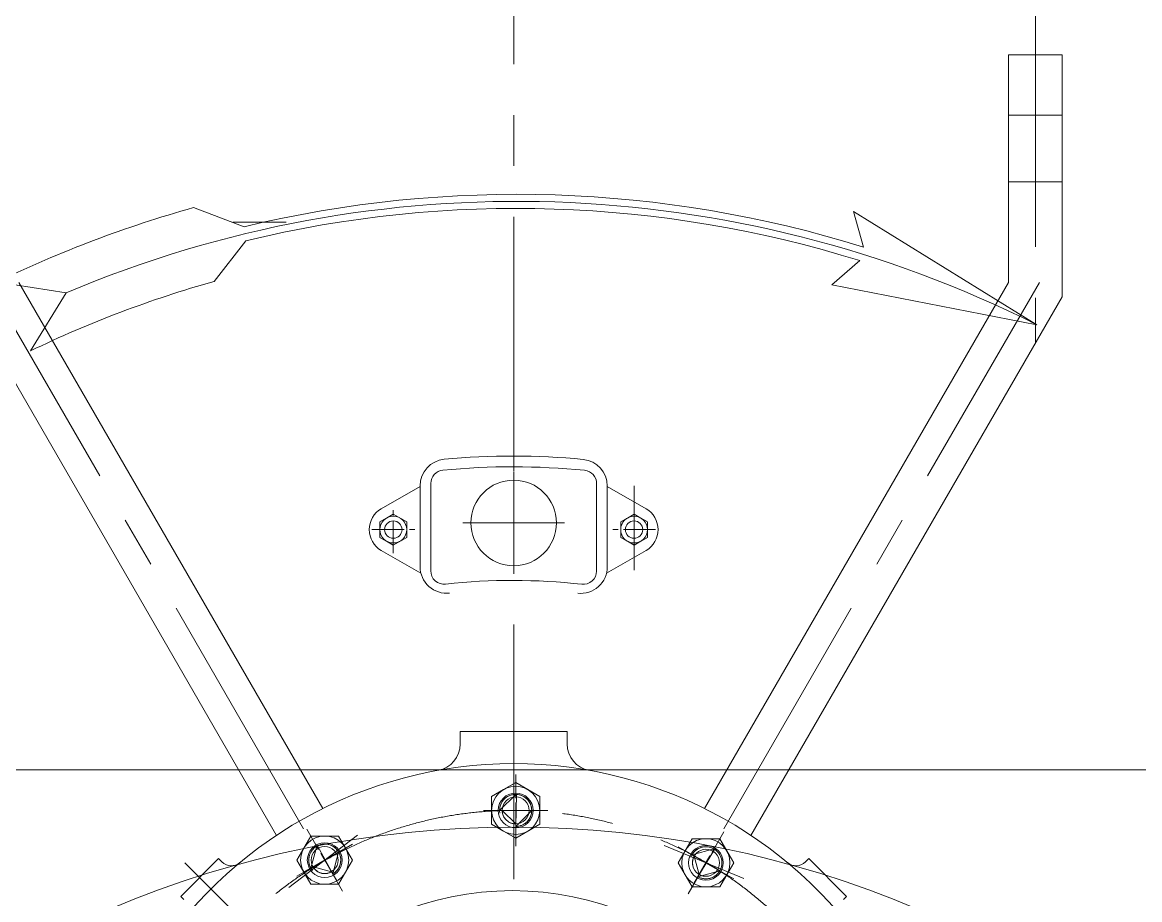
# Model space of a CAD drawing. Header units: millimetres. Extents: x 2 to 671028, y -1 to 511258.
# Drawn here: x 98548 to 109157, y 103782 to 112115 of the extents above; entities that cross this region are included whole.
import ezdxf

# ---------------------------------------------------------------- set-up
doc = ezdxf.new("R2010")
doc.units = ezdxf.units.MM
doc.header["$LTSCALE"] = 25.4
doc.linetypes.add('CENTER', pattern=[50.8, 31.75, -6.35, 6.35, -6.35])
doc.linetypes.add('点画线', pattern=[18, 12, -2, 2, -2])
for name, color, linetype, lineweight in [('CAXA1', 5, 'CENTER', 5), ('中心线层', 5, 'CENTER', 5), ('细实线层', 7, 'Continuous', 5)]:
    doc.layers.add(name, color=color, linetype=linetype, lineweight=lineweight)

msp = doc.modelspace()

# ---------------------------------------------------------------- linework, layer by layer
at = {"color": 7, "lineweight": 5}
for p, q in [((108420.23, 111805.37), (107912.23, 111805.37)), ((107912.23, 111805.37), (107912.23, 109645.61)), ((108420.23, 111805.37), (108420.23, 109509.5)), ((108420.23, 111233.87), (107912.23, 111233.87)), ((108420.23, 110598.87), (107912.23, 110598.87)), ((101054.23, 110217.87), (100546.23, 110217.87)), ((101399.95, 104647.41), (98514.23, 109645.61)), ((105026.52, 104647.41), (107912.23, 109645.61)), ((100960.37, 104392.78), (98006.23, 109509.5)), ((105466.1, 104392.78), (108420.23, 109509.5)), ((101955.93, 107494.84), (102324.23, 107707.48)), ((102324.23, 107711.99), (102324.23, 106946.21)), ((102425.83, 107735.08), (102425.83, 106905.24)), ((104000.63, 107733.76), (104000.63, 106903.73)), ((104102.23, 107710.71), (104102.23, 106944.77)), ((104470.53, 107494.84), (104102.23, 107707.48)), ((101943.23, 107370.19), (102070.23, 107443.52)), ((102006.73, 107406.85), (101943.23, 107370.19)), ((101943.23, 107370.19), (101943.23, 107370.19)), ((101943.23, 107370.19), (101943.23, 107296.87)), ((101943.23, 107223.55), (101943.23, 107370.19)), ((102070.23, 107443.52), (102006.73, 107406.85)), ((102006.73, 107406.85), (102006.73, 107406.85)), ((102133.73, 107406.85), (102070.23, 107443.52)), ((102070.23, 107443.52), (102070.23, 107443.52)), ((102070.23, 107443.52), (102197.23, 107370.19)), ((102197.23, 107370.19), (102133.73, 107406.85)), ((102133.73, 107406.85), (102133.73, 107406.85)), ((102197.23, 107296.87), (102197.23, 107370.19)), ((102197.23, 107370.19), (102197.23, 107370.19)), ((102197.23, 107370.19), (102197.23, 107223.55)), ((104356.23, 107443.52), (104229.23, 107370.19)), ((104229.23, 107370.19), (104292.73, 107406.85)), ((104229.23, 107296.87), (104229.23, 107370.19)), ((104229.23, 107370.19), (104229.23, 107370.19)), ((104229.23, 107370.19), (104229.23, 107223.55)), ((104292.73, 107406.85), (104356.23, 107443.52)), ((104292.73, 107406.85), (104292.73, 107406.85)), ((104356.23, 107443.52), (104356.23, 107443.52)), ((104356.23, 107443.52), (104419.73, 107406.85)), ((104483.23, 107370.19), (104356.23, 107443.52)), ((104419.73, 107406.85), (104419.73, 107406.85)), ((104419.73, 107406.85), (104483.23, 107370.19)), ((104483.23, 107370.19), (104483.23, 107370.19)), ((104483.23, 107370.19), (104483.23, 107296.87)), ((104483.23, 107223.55), (104483.23, 107370.19)), ((101943.23, 107296.87), (101943.23, 107223.55)), ((102197.23, 107223.55), (102197.23, 107296.87)), ((102197.23, 107296.87), (102197.23, 107296.87)), ((104229.23, 107223.55), (104229.23, 107296.87)), ((104229.23, 107296.87), (104229.23, 107296.87)), ((104483.23, 107296.87), (104483.23, 107223.55)), ((101943.23, 107223.55), (101943.23, 107223.55)), ((101943.23, 107223.55), (102006.73, 107186.88)), ((102070.23, 107150.22), (101943.23, 107223.55)), ((102006.73, 107186.88), (102006.73, 107186.88)), ((102006.73, 107186.88), (102070.23, 107150.22)), ((102197.23, 107223.55), (102070.23, 107150.22)), ((102070.23, 107150.22), (102133.73, 107186.88)), ((102070.23, 107150.22), (102070.23, 107150.22)), ((102133.73, 107186.88), (102197.23, 107223.55)), ((102133.73, 107186.88), (102133.73, 107186.88)), ((102197.23, 107223.55), (102197.23, 107223.55)), ((104292.73, 107186.88), (104229.23, 107223.55)), ((104229.23, 107223.55), (104229.23, 107223.55)), ((104229.23, 107223.55), (104356.23, 107150.22)), ((104356.23, 107150.22), (104292.73, 107186.88)), ((104292.73, 107186.88), (104292.73, 107186.88)), ((104356.23, 107150.22), (104483.23, 107223.55)), ((104419.73, 107186.88), (104356.23, 107150.22)), ((104356.23, 107150.22), (104356.23, 107150.22)), ((104483.23, 107223.55), (104419.73, 107186.88)), ((104419.73, 107186.88), (104419.73, 107186.88)), ((104483.23, 107223.55), (104483.23, 107223.55)), ((101955.93, 107098.9), (102332.2, 106881.66)), ((104470.53, 107098.9), (104094.27, 106881.66)), ((103721.16, 105379.17), (102705.16, 105379.17)), ((102705.16, 105379.17), (102705.16, 105260.59)), ((103721.16, 105379.17), (103721.16, 105260.61)), ((116346.95, 105015.85), (90079.74, 105015.85)), ((103232.04, 104893.87), (103003.44, 104761.89)), ((103003.44, 104761.89), (103117.74, 104827.88)), ((103117.74, 104827.88), (103232.04, 104893.87)), ((103117.74, 104827.88), (103117.74, 104827.88)), ((103232.04, 104893.87), (103232.04, 104893.87)), ((103232.04, 104893.87), (103346.34, 104827.88)), ((103460.64, 104761.89), (103232.04, 104893.87)), ((103346.34, 104827.88), (103346.34, 104827.88)), ((103346.34, 104827.88), (103460.64, 104761.89)), ((103003.44, 104629.9), (103003.44, 104761.89)), ((103003.44, 104761.89), (103003.44, 104761.89)), ((103003.44, 104761.89), (103003.44, 104497.92)), ((103079.64, 104629.9), (103232.04, 104782.3)), ((103104.23, 104712.91), (103100.06, 104706.1)), ((103108.75, 104719.48), (103104.23, 104712.91)), ((103113.6, 104725.81), (103108.75, 104719.48)), ((103118.78, 104731.88), (103113.6, 104725.81)), ((103124.28, 104737.67), (103118.78, 104731.88)), ((103130.06, 104743.16), (103124.28, 104737.67)), ((103136.13, 104748.34), (103130.06, 104743.16)), ((103142.46, 104753.2), (103136.13, 104748.34)), ((103149.04, 104757.72), (103142.46, 104753.2)), ((103155.84, 104761.89), (103149.04, 104757.72)), ((103162.85, 104765.69), (103155.84, 104761.89)), ((103170.05, 104769.13), (103162.85, 104765.69)), ((103177.42, 104772.18), (103170.05, 104769.13)), ((103184.95, 104774.84), (103177.42, 104772.18)), ((103192.6, 104777.11), (103184.95, 104774.84)), ((103200.35, 104778.97), (103192.6, 104777.11)), ((103208.2, 104780.43), (103200.35, 104778.97)), ((103216.11, 104781.47), (103208.2, 104780.43)), ((103224.06, 104782.09), (103216.11, 104781.47)), ((103232.04, 104782.3), (103224.06, 104782.09)), ((103240.02, 104782.09), (103232.04, 104477.5)), ((103247.97, 104781.47), (103240.02, 104782.09)), ((103255.88, 104780.43), (103247.97, 104781.47)), ((103263.73, 104778.97), (103255.88, 104780.43)), ((103271.48, 104777.11), (103263.73, 104778.97)), ((103279.13, 104774.84), (103271.48, 104777.11)), ((103286.65, 104772.18), (103279.13, 104774.84)), ((103294.03, 104769.13), (103286.65, 104772.18)), ((103301.23, 104765.69), (103294.03, 104769.13)), ((103308.24, 104761.89), (103301.23, 104765.69)), ((103315.04, 104757.72), (103308.24, 104761.89)), ((103321.62, 104753.2), (103315.04, 104757.72)), ((103327.95, 104748.34), (103321.62, 104753.2)), ((103334.01, 104743.16), (103327.95, 104748.34)), ((103339.8, 104737.67), (103334.01, 104743.16)), ((103345.29, 104731.88), (103339.8, 104737.67)), ((103350.48, 104725.81), (103345.29, 104731.88)), ((103355.33, 104719.48), (103350.48, 104725.81)), ((103359.85, 104712.91), (103355.33, 104719.48)), ((103364.02, 104706.1), (103359.85, 104712.91)), ((103460.64, 104761.89), (103460.64, 104761.89)), ((103460.64, 104761.89), (103460.64, 104629.9)), ((103460.64, 104497.92), (103460.64, 104761.89)), ((103003.44, 104497.92), (103003.44, 104629.9)), ((103003.44, 104629.9), (103003.44, 104629.9)), ((103079.85, 104637.88), (103079.64, 104629.9)), ((103103.7, 104629.9), (103079.64, 104629.9)), ((103079.64, 104629.9), (103384.44, 104629.9)), ((103080.47, 104645.83), (103079.85, 104637.88)), ((103081.52, 104653.74), (103080.47, 104645.83)), ((103082.97, 104661.59), (103081.52, 104653.74)), ((103084.83, 104669.35), (103082.97, 104661.59)), ((103087.1, 104677), (103084.83, 104669.35)), ((103089.76, 104684.52), (103087.1, 104677)), ((103092.82, 104691.89), (103089.76, 104684.52)), ((103096.25, 104699.09), (103092.82, 104691.89)), ((103100.06, 104706.1), (103096.25, 104699.09)), ((103232.04, 104501.56), (103103.7, 104629.9)), ((103103.7, 104629.9), (103103.87, 104623.19)), ((103232.04, 104501.56), (103103.7, 104629.9)), ((103103.87, 104623.19), (103104.4, 104616.49)), ((103104.4, 104616.49), (103105.28, 104609.83)), ((103105.28, 104609.83), (103106.5, 104603.22)), ((103106.5, 104603.22), (103108.07, 104596.69)), ((103384.44, 104629.9), (103232.04, 104477.5)), ((103367.83, 104699.09), (103364.02, 104706.1)), ((103371.26, 104691.89), (103367.83, 104699.09)), ((103374.32, 104684.52), (103371.26, 104691.89)), ((103376.98, 104677), (103374.32, 104684.52)), ((103379.25, 104669.35), (103376.98, 104677)), ((103381.11, 104661.59), (103379.25, 104669.35)), ((103382.56, 104653.74), (103381.11, 104661.59)), ((103381.11, 104598.22), (103382.56, 104606.06)), ((103383.6, 104645.83), (103382.56, 104653.74)), ((103382.56, 104606.06), (103383.6, 104613.97)), ((103384.23, 104637.88), (103383.6, 104645.83)), ((103383.6, 104613.97), (103384.23, 104621.93)), ((103384.44, 104629.9), (103384.23, 104637.88)), ((103384.23, 104621.93), (103384.44, 104629.9)), ((103460.64, 104629.9), (103460.64, 104497.92)), ((103117.74, 104431.93), (103003.44, 104497.92)), ((103003.44, 104497.92), (103003.44, 104497.92)), ((103003.44, 104497.92), (103232.04, 104365.94)), ((103108.07, 104596.69), (103109.98, 104590.24)), ((103109.98, 104590.24), (103112.22, 104583.91)), ((103112.22, 104583.91), (103114.79, 104577.7)), ((103114.79, 104577.7), (103117.69, 104571.64)), ((103117.69, 104571.64), (103120.89, 104565.73)), ((103120.89, 104565.73), (103124.4, 104560)), ((103124.4, 104560), (103128.21, 104554.47)), ((103128.21, 104554.47), (103132.3, 104549.14)), ((103132.3, 104549.14), (103136.66, 104544.03)), ((103136.66, 104544.03), (103141.29, 104539.15)), ((103141.29, 104539.15), (103146.16, 104534.53)), ((103146.16, 104534.53), (103151.27, 104530.16)), ((103151.27, 104530.16), (103156.6, 104526.07)), ((103156.6, 104526.07), (103162.14, 104522.27)), ((103162.14, 104522.27), (103167.87, 104518.76)), ((103167.87, 104518.76), (103173.77, 104515.55)), ((103173.77, 104515.55), (103179.84, 104512.66)), ((103179.84, 104512.66), (103186.05, 104510.09)), ((103186.05, 104510.09), (103192.38, 104507.84)), ((103192.38, 104507.84), (103198.82, 104505.94)), ((103198.82, 104505.94), (103205.36, 104504.37)), ((103205.36, 104504.37), (103211.96, 104503.14)), ((103211.96, 104503.14), (103218.62, 104502.27)), ((103218.62, 104502.27), (103225.32, 104501.74)), ((103225.32, 104501.74), (103232.04, 104501.56)), ((103232.04, 104477.5), (103232.04, 104501.56)), ((103232.04, 104365.94), (103460.64, 104497.92)), ((103301.23, 104494.11), (103308.24, 104497.92)), ((103308.24, 104497.92), (103315.04, 104502.09)), ((103315.04, 104502.09), (103321.62, 104506.61)), ((103321.62, 104506.61), (103327.95, 104511.47)), ((103327.95, 104511.47), (103334.01, 104516.65)), ((103334.01, 104516.65), (103339.8, 104522.14)), ((103339.8, 104522.14), (103345.29, 104527.93)), ((103345.29, 104527.93), (103350.48, 104533.99)), ((103460.64, 104497.92), (103346.34, 104431.93)), ((103350.48, 104533.99), (103355.33, 104540.32)), ((103355.33, 104540.32), (103359.85, 104546.9)), ((103359.85, 104546.9), (103364.02, 104553.7)), ((103364.02, 104553.7), (103367.83, 104560.72)), ((103367.83, 104560.72), (103371.26, 104567.92)), ((103371.26, 104567.92), (103374.32, 104575.29)), ((103374.32, 104575.29), (103376.98, 104582.81)), ((103376.98, 104582.81), (103379.25, 104590.46)), ((103379.25, 104590.46), (103381.11, 104598.22)), ((103460.64, 104497.92), (103460.64, 104497.92)), ((103232.04, 104365.94), (103117.74, 104431.93)), ((103117.74, 104431.93), (103117.74, 104431.93)), ((103232.04, 104477.5), (103240.02, 104477.71)), ((103346.34, 104431.93), (103232.04, 104365.94)), ((103240.02, 104477.71), (103247.97, 104478.34)), ((103247.97, 104478.34), (103255.88, 104479.38)), ((103255.88, 104479.38), (103263.73, 104480.83)), ((103263.73, 104480.83), (103271.48, 104482.7)), ((103271.48, 104482.7), (103279.13, 104484.96)), ((103279.13, 104484.96), (103286.65, 104487.63)), ((103286.65, 104487.63), (103294.03, 104490.68)), ((103294.03, 104490.68), (103301.23, 104494.11)), ((103346.34, 104431.93), (103346.34, 104431.93)), ((101286.87, 104386.35), (101154.89, 104157.75)), ((101220.88, 104272.05), (101286.87, 104386.35)), ((101286.87, 104386.35), (101286.87, 104386.35)), ((101286.87, 104386.35), (101418.85, 104386.35)), ((101550.83, 104386.35), (101286.87, 104386.35)), ((101286.87, 104081.55), (101342.65, 104289.73)), ((101335.85, 104285.56), (101329.27, 104281.04)), ((101342.65, 104289.73), (101335.85, 104285.56)), ((101356.86, 104296.97), (101349.66, 104293.54)), ((101349.66, 104293.54), (101495.05, 104025.76)), ((101364.24, 104300.02), (101356.86, 104296.97)), ((101371.76, 104302.69), (101364.24, 104300.02)), ((101379.41, 104304.95), (101371.76, 104302.69)), ((101387.16, 104306.82), (101379.41, 104304.95)), ((101395.01, 104308.27), (101387.16, 104306.82)), ((101402.92, 104309.31), (101395.01, 104308.27)), ((101410.87, 104309.94), (101402.92, 104309.31)), ((101418.85, 104310.15), (101410.87, 104309.94)), ((101418.85, 104386.35), (101418.85, 104386.35)), ((101418.85, 104386.35), (101550.83, 104386.35)), ((101426.83, 104309.94), (101418.85, 104310.15)), ((101434.78, 104309.31), (101426.83, 104309.94)), ((101442.69, 104308.27), (101434.78, 104309.31)), ((101450.54, 104306.82), (101442.69, 104308.27)), ((101458.29, 104304.95), (101450.54, 104306.82)), ((101465.94, 104302.69), (101458.29, 104304.95)), ((101473.47, 104300.02), (101465.94, 104302.69)), ((101480.84, 104296.97), (101473.47, 104300.02)), ((101488.04, 104293.54), (101480.84, 104296.97)), ((101495.05, 104289.73), (101488.04, 104293.54)), ((101501.85, 104285.56), (101495.05, 104289.73)), ((101508.43, 104281.04), (101501.85, 104285.56)), ((101550.83, 104386.35), (101550.83, 104386.35)), ((101550.83, 104386.35), (101616.82, 104272.05)), ((101682.82, 104157.75), (101550.83, 104386.35)), ((103232.04, 104365.94), (103232.04, 104365.94)), ((104906.4, 104360.81), (104774.42, 104132.21)), ((104840.41, 104246.51), (104906.4, 104360.81)), ((104906.4, 104360.81), (104906.4, 104360.81)), ((104906.4, 104360.81), (105038.39, 104360.81)), ((105170.37, 104360.81), (104906.4, 104360.81)), ((105030.41, 104284.4), (105022.46, 104283.77)), ((105038.39, 104284.61), (105030.41, 104284.4)), ((105038.39, 104360.81), (105038.39, 104360.81)), ((105038.39, 104360.81), (105170.37, 104360.81)), ((105046.36, 104284.4), (105038.39, 104284.61)), ((105054.32, 104283.77), (105046.36, 104284.4)), ((105170.37, 104360.81), (105170.37, 104360.81)), ((105170.37, 104360.81), (105236.36, 104246.51)), ((105302.35, 104132.21), (105170.37, 104360.81)), ((101154.89, 104157.75), (101220.88, 104272.05)), ((101220.88, 104272.05), (101220.88, 104272.05)), ((101268.33, 104181.59), (101267.29, 104173.68)), ((101269.78, 104189.43), (101268.33, 104181.59)), ((101271.64, 104197.19), (101269.78, 104189.43)), ((101273.91, 104204.84), (101271.64, 104197.19)), ((101276.57, 104212.36), (101273.91, 104204.84)), ((101279.63, 104219.73), (101276.57, 104212.36)), ((101283.06, 104226.93), (101279.63, 104219.73)), ((101286.87, 104233.95), (101283.06, 104226.93)), ((101291.04, 104240.75), (101286.87, 104233.95)), ((101286.87, 104081.55), (101550.83, 104233.95)), ((101295.56, 104247.32), (101291.04, 104240.75)), ((101300.41, 104253.65), (101295.56, 104247.32)), ((101305.6, 104259.72), (101300.41, 104253.65)), ((101311.09, 104265.51), (101305.6, 104259.72)), ((101316.88, 104271), (101311.09, 104265.51)), ((101322.94, 104276.18), (101316.88, 104271)), ((101329.27, 104281.04), (101322.94, 104276.18)), ((101550.83, 104233.95), (101495.05, 104025.76)), ((101514.76, 104276.18), (101508.43, 104281.04)), ((101520.83, 104271), (101514.76, 104276.18)), ((101526.61, 104265.51), (101520.83, 104271)), ((101532.11, 104259.72), (101526.61, 104265.51)), ((101537.29, 104253.65), (101532.11, 104259.72)), ((101542.14, 104247.32), (101537.29, 104253.65)), ((101546.66, 104240.75), (101542.14, 104247.32)), ((101550.83, 104233.95), (101546.66, 104240.75)), ((101554.64, 104226.93), (101550.83, 104233.95)), ((101558.07, 104219.73), (101554.64, 104226.93)), ((101561.13, 104212.36), (101558.07, 104219.73)), ((101563.79, 104204.84), (101561.13, 104212.36)), ((101566.06, 104197.19), (101563.79, 104204.84)), ((101567.92, 104189.43), (101566.06, 104197.19)), ((101569.37, 104181.59), (101567.92, 104189.43)), ((101570.42, 104173.68), (101569.37, 104181.59)), ((101616.82, 104272.05), (101682.82, 104157.75)), ((104774.42, 104132.21), (104840.41, 104246.51)), ((104840.41, 104246.51), (104840.41, 104246.51)), ((104906.4, 104208.41), (105114.59, 104264.19)), ((104910.57, 104215.21), (104906.4, 104208.41)), ((104927.24, 104196.38), (104906.4, 104208.41)), ((104906.4, 104208.41), (105170.37, 104056.01)), ((104915.09, 104221.79), (104910.57, 104215.21)), ((104919.95, 104228.12), (104915.09, 104221.79)), ((104918.57, 104178.2), (104916.33, 104171.87)), ((104921.14, 104184.41), (104918.57, 104178.2)), ((104925.13, 104234.18), (104919.95, 104228.12)), ((104924.03, 104190.47), (104921.14, 104184.41)), ((104927.24, 104196.38), (104924.03, 104190.47)), ((104930.62, 104239.97), (104925.13, 104234.18)), ((104974.21, 104021.06), (104927.24, 104196.38)), ((104974.21, 104021.06), (104927.24, 104196.38)), ((104936.41, 104245.46), (104930.62, 104239.97)), ((104942.48, 104250.65), (104936.41, 104245.46)), ((104948.81, 104255.5), (104942.48, 104250.65)), ((104955.38, 104260.02), (104948.81, 104255.5)), ((104962.19, 104264.19), (104955.38, 104260.02)), ((104969.2, 104268), (104962.19, 104264.19)), ((105121.39, 104260.02), (104962.19, 104000.23)), ((104976.4, 104271.43), (104969.2, 104268)), ((104983.77, 104274.49), (104976.4, 104271.43)), ((104991.29, 104277.15), (104983.77, 104274.49)), ((104998.94, 104279.42), (104991.29, 104277.15)), ((105006.7, 104281.28), (104998.94, 104279.42)), ((105014.54, 104282.73), (105006.7, 104281.28)), ((105022.46, 104283.77), (105014.54, 104282.73)), ((105062.23, 104282.73), (105054.32, 104283.77)), ((105070.07, 104281.28), (105062.23, 104282.73)), ((105077.83, 104279.42), (105070.07, 104281.28)), ((105085.48, 104277.15), (105077.83, 104279.42)), ((105093, 104274.49), (105085.48, 104277.15)), ((105100.37, 104271.43), (105093, 104274.49)), ((105107.57, 104268), (105100.37, 104271.43)), ((105114.59, 104264.19), (105107.57, 104268)), ((105127.96, 104255.5), (105121.39, 104260.02)), ((105134.29, 104250.65), (105127.96, 104255.5)), ((105140.36, 104245.46), (105134.29, 104250.65)), ((105146.15, 104239.97), (105140.36, 104245.46)), ((105151.64, 104234.18), (105146.15, 104239.97)), ((105156.82, 104228.12), (105151.64, 104234.18)), ((105161.68, 104221.79), (105156.82, 104228.12)), ((105166.2, 104215.21), (105161.68, 104221.79)), ((105170.37, 104208.41), (105166.2, 104215.21)), ((105174.17, 104201.4), (105170.37, 104208.41)), ((105177.61, 104194.2), (105174.17, 104201.4)), ((105180.66, 104186.82), (105177.61, 104194.2)), ((105183.33, 104179.3), (105180.66, 104186.82)), ((105185.59, 104171.65), (105183.33, 104179.3)), ((105236.36, 104246.51), (105236.36, 104246.51)), ((105236.36, 104246.51), (105302.35, 104132.21)), ((100052.18, 103812.21), (100411.39, 104171.42)), ((100441.63, 104141.19), (100411.39, 104171.42)), ((101220.88, 104043.45), (101154.89, 104157.75)), ((101154.89, 104157.75), (101154.89, 104157.75)), ((101154.89, 104157.75), (101286.87, 103929.15)), ((101266.66, 104165.72), (101266.45, 104157.75)), ((101266.45, 104157.75), (101266.66, 104149.77)), ((101267.29, 104173.68), (101266.66, 104165.72)), ((101266.66, 104149.77), (101267.29, 104141.82)), ((101267.29, 104141.82), (101268.33, 104133.91)), ((101268.33, 104133.91), (101269.78, 104126.06)), ((101269.78, 104126.06), (101271.64, 104118.3)), ((101271.64, 104118.3), (101273.91, 104110.65)), ((101273.91, 104110.65), (101276.57, 104103.13)), ((101276.57, 104103.13), (101279.63, 104095.76)), ((101279.63, 104095.76), (101283.06, 104088.56)), ((101283.06, 104088.56), (101286.87, 104081.55)), ((101307.7, 104093.58), (101286.87, 104081.55)), ((101483.02, 104046.6), (101307.7, 104093.58)), ((101307.7, 104093.58), (101311.22, 104087.85)), ((101483.02, 104046.6), (101307.7, 104093.58)), ((101311.22, 104087.85), (101315.02, 104082.31)), ((101315.02, 104082.31), (101319.11, 104076.98)), ((101319.11, 104076.98), (101323.47, 104071.87)), ((101542.14, 104068.17), (101546.66, 104074.74)), ((101546.66, 104074.74), (101550.83, 104081.55)), ((101550.83, 103929.15), (101682.82, 104157.75)), ((101550.83, 104081.55), (101554.64, 104088.56)), ((101554.64, 104088.56), (101558.07, 104095.76)), ((101558.07, 104095.76), (101561.13, 104103.13)), ((101561.13, 104103.13), (101563.79, 104110.65)), ((101563.79, 104110.65), (101566.06, 104118.3)), ((101566.06, 104118.3), (101567.92, 104126.06)), ((101567.92, 104126.06), (101569.37, 104133.91)), ((101569.37, 104133.91), (101570.42, 104141.82)), ((101571.04, 104165.72), (101570.42, 104173.68)), ((101570.42, 104141.82), (101571.04, 104149.77)), ((101571.25, 104157.75), (101571.04, 104165.72)), ((101571.04, 104149.77), (101571.25, 104157.75)), ((101682.82, 104157.75), (101616.82, 104043.45)), ((101682.82, 104157.75), (101682.82, 104157.75)), ((104840.41, 104017.91), (104774.42, 104132.21)), ((104774.42, 104132.21), (104774.42, 104132.21)), ((104774.42, 104132.21), (104906.4, 103903.61)), ((104910.22, 104138.93), (104910.04, 104132.21)), ((104910.04, 104132.21), (104910.22, 104125.49)), ((104910.75, 104145.62), (104910.22, 104138.93)), ((104910.22, 104125.49), (104910.75, 104118.79)), ((104911.62, 104152.29), (104910.75, 104145.62)), ((104910.75, 104118.79), (104911.62, 104112.13)), ((104912.85, 104158.89), (104911.62, 104152.29)), ((104911.62, 104112.13), (104912.85, 104105.53)), ((104914.42, 104165.43), (104912.85, 104158.89)), ((104912.85, 104105.53), (104914.42, 104098.99)), ((104916.33, 104171.87), (104914.42, 104165.43)), ((104914.42, 104098.99), (104916.33, 104092.55)), ((104916.33, 104092.55), (104918.57, 104086.22)), ((104918.57, 104086.22), (104921.14, 104080.01)), ((104921.14, 104080.01), (104924.03, 104073.94)), ((104924.03, 104073.94), (104927.24, 104068.04)), ((105170.37, 103903.61), (105302.35, 104132.21)), ((105177.61, 104070.22), (105180.66, 104077.59)), ((105180.66, 104077.59), (105183.33, 104085.11)), ((105183.33, 104085.11), (105185.59, 104092.76)), ((105187.45, 104163.89), (105185.59, 104171.65)), ((105185.59, 104092.76), (105187.45, 104100.52)), ((105188.91, 104156.05), (105187.45, 104163.89)), ((105187.45, 104100.52), (105188.91, 104108.37)), ((105189.95, 104148.14), (105188.91, 104156.05)), ((105188.91, 104108.37), (105189.95, 104116.28)), ((105190.58, 104140.18), (105189.95, 104148.14)), ((105189.95, 104116.28), (105190.58, 104124.23)), ((105190.79, 104132.21), (105190.58, 104140.18)), ((105190.58, 104124.23), (105190.79, 104132.21)), ((105302.35, 104132.21), (105236.36, 104017.91)), ((105302.35, 104132.21), (105302.35, 104132.21)), ((105984.84, 104141.19), (106015.07, 104171.42)), ((106374.28, 103812.21), (106015.07, 104171.42)), ((101286.87, 103929.15), (101220.88, 104043.45)), ((101220.88, 104043.45), (101220.88, 104043.45)), ((101323.47, 104071.87), (101328.1, 104067)), ((101328.1, 104067), (101332.97, 104062.37)), ((101332.97, 104062.37), (101338.08, 104058.01)), ((101338.08, 104058.01), (101343.41, 104053.92)), ((101343.41, 104053.92), (101348.95, 104050.11)), ((101348.95, 104050.11), (101354.68, 104046.6)), ((101354.68, 104046.6), (101360.59, 104043.39)), ((101360.59, 104043.39), (101366.65, 104040.5)), ((101366.65, 104040.5), (101372.86, 104037.93)), ((101372.86, 104037.93), (101379.19, 104035.69)), ((101379.19, 104035.69), (101385.63, 104033.78)), ((101385.63, 104033.78), (101392.17, 104032.21)), ((101392.17, 104032.21), (101398.77, 104030.99)), ((101398.77, 104030.99), (101405.44, 104030.11)), ((101405.44, 104030.11), (101412.13, 104029.58)), ((101412.13, 104029.58), (101418.85, 104029.41)), ((101418.85, 104029.41), (101425.57, 104029.58)), ((101425.57, 104029.58), (101432.27, 104030.11)), ((101432.27, 104030.11), (101438.93, 104030.99)), ((101438.93, 104030.99), (101445.53, 104032.21)), ((101445.53, 104032.21), (101452.07, 104033.78)), ((101452.07, 104033.78), (101458.51, 104035.69)), ((101458.51, 104035.69), (101464.84, 104037.93)), ((101464.84, 104037.93), (101471.05, 104040.5)), ((101471.05, 104040.5), (101477.12, 104043.39)), ((101477.12, 104043.39), (101483.02, 104046.6)), ((101495.05, 104025.76), (101483.02, 104046.6)), ((101495.05, 104025.76), (101501.85, 104029.93)), ((101501.85, 104029.93), (101508.43, 104034.45)), ((101508.43, 104034.45), (101514.76, 104039.31)), ((101514.76, 104039.31), (101520.83, 104044.49)), ((101520.83, 104044.49), (101526.61, 104049.98)), ((101526.61, 104049.98), (101532.11, 104055.77)), ((101532.11, 104055.77), (101537.29, 104061.84)), ((101537.29, 104061.84), (101542.14, 104068.17)), ((101616.82, 104043.45), (101550.83, 103929.15)), ((101616.82, 104043.45), (101616.82, 104043.45)), ((104906.4, 103903.61), (104840.41, 104017.91)), ((104840.41, 104017.91), (104840.41, 104017.91)), ((104927.24, 104068.04), (104930.75, 104062.31)), ((104930.75, 104062.31), (104934.56, 104056.77)), ((104934.56, 104056.77), (104938.65, 104051.44)), ((104938.65, 104051.44), (104943.01, 104046.33)), ((104943.01, 104046.33), (104947.63, 104041.46)), ((104947.63, 104041.46), (104952.51, 104036.83)), ((104952.51, 104036.83), (104957.62, 104032.47)), ((104957.62, 104032.47), (104962.95, 104028.38)), ((105170.37, 104056.01), (104962.19, 104000.23)), ((104962.19, 104000.23), (104974.21, 104021.06)), ((104962.19, 104000.23), (104969.2, 103996.42)), ((104962.95, 104028.38), (104968.49, 104024.57)), ((104968.49, 104024.57), (104974.21, 104021.06)), ((104969.2, 103996.42), (104976.4, 103992.98)), ((104976.4, 103992.98), (104983.77, 103989.93)), ((104983.77, 103989.93), (104991.29, 103987.27)), ((104991.29, 103987.27), (104998.94, 103985)), ((104998.94, 103985), (105006.7, 103983.14)), ((105006.7, 103983.14), (105014.54, 103981.68)), ((105014.54, 103981.68), (105022.46, 103980.64)), ((105022.46, 103980.64), (105030.41, 103980.02)), ((105030.41, 103980.02), (105038.39, 103979.81)), ((105038.39, 103979.81), (105046.36, 103980.02)), ((105046.36, 103980.02), (105054.32, 103980.64)), ((105054.32, 103980.64), (105062.23, 103981.68)), ((105062.23, 103981.68), (105070.07, 103983.14)), ((105070.07, 103983.14), (105077.83, 103985)), ((105077.83, 103985), (105085.48, 103987.27)), ((105085.48, 103987.27), (105093, 103989.93)), ((105093, 103989.93), (105100.37, 103992.98)), ((105100.37, 103992.98), (105107.57, 103996.42)), ((105107.57, 103996.42), (105114.59, 104000.23)), ((105114.59, 104000.23), (105121.39, 104004.4)), ((105121.39, 104004.4), (105127.96, 104008.91)), ((105127.96, 104008.91), (105134.29, 104013.77)), ((105134.29, 104013.77), (105140.36, 104018.95)), ((105140.36, 104018.95), (105146.15, 104024.45)), ((105146.15, 104024.45), (105151.64, 104030.23)), ((105151.64, 104030.23), (105156.82, 104036.3)), ((105156.82, 104036.3), (105161.68, 104042.63)), ((105161.68, 104042.63), (105166.2, 104049.21)), ((105166.2, 104049.21), (105170.37, 104056.01)), ((105170.37, 104056.01), (105174.17, 104063.02)), ((105236.36, 104017.91), (105170.37, 103903.61)), ((105174.17, 104063.02), (105177.61, 104070.22)), ((101418.85, 103929.15), (101286.87, 103929.15)), ((101286.87, 103929.15), (101286.87, 103929.15)), ((101286.87, 103929.15), (101550.83, 103929.15)), ((101550.83, 103929.15), (101418.85, 103929.15)), ((101418.85, 103929.15), (101418.85, 103929.15)), ((101550.83, 103929.15), (101550.83, 103929.15)), ((105038.39, 103903.61), (104906.4, 103903.61)), ((104906.4, 103903.61), (104906.4, 103903.61)), ((104906.4, 103903.61), (105170.37, 103903.61)), ((105170.37, 103903.61), (105038.39, 103903.61)), ((105038.39, 103903.61), (105038.39, 103903.61)), ((105170.37, 103903.61), (105170.37, 103903.61)), ((100082.42, 103781.98), (100052.18, 103812.21)), ((106344.05, 103781.98), (106374.28, 103812.21))]:
    msp.add_line(p, q, dxfattribs=at)
for centre, radius in [((103213.23, 107360.37), 406.4), ((102070.23, 107296.87), 127), ((102070.23, 107296.87), 82.55), ((104356.23, 107296.87), 127), ((104356.23, 107296.87), 82.55), ((103232.04, 104629.9), 228.6), ((103232.04, 104629.9), 165.1), ((103232.04, 104629.9), 128.34), ((103213.35, 94659.48), 9811.04), ((101418.85, 104157.75), 228.6), ((101418.85, 104157.75), 165.1), ((101418.85, 104157.75), 128.34), ((105038.39, 104132.21), 228.6), ((105038.39, 104132.21), 165.1), ((105038.39, 104132.21), 128.34), ((103199.73, 101010.4), 2857.5)]:
    msp.add_circle(centre, radius, dxfattribs=at)
for centre, radius, start, end in [((103219.97, 101010.37), 14795.5, 301.355793, 238.585014), ((103206.5, 101010.37), 13868.4, 303.508424, 236.55604), ((102578.23, 107711.99), 254, 95.355739, 180.000001), ((103206.5, 101010.37), 6883.41, 84.333335, 95.55192), ((103206.5, 101010.37), 6985, 84.529118, 95.355742), ((103848.23, 107710.71), 254, 0, 84.529116), ((102552.83, 107735.08), 127, 95.551929, 179.999996), ((103873.63, 107733.76), 127, 359.999997, 84.333322), ((102070.23, 107296.87), 228.6, 119.999974, 240.000008), ((104356.23, 107296.87), 228.6, 299.999992, 60.000026), ((102578.23, 106946.21), 254, 180, 276.041854), ((103848.23, 106944.77), 254, 263.828144, 0.000001), ((102552.83, 106905.24), 127, 180, 276.327535), ((103873.63, 106903.73), 127, 263.541557, 0.000004), ((103206.5, 101010.37), 5804, 83.541565, 96.327533), ((102451.16, 105260.59), 254, 280.165225, 359.999997), ((103975.16, 105260.61), 254, 180.000001, 259.836725), ((103213.23, 101010.37), 4064, 31.333258, 148.668768), ((100531.43, 104230.99), 127, 225.000006, 309.784076), ((105895.04, 104230.99), 127, 230.215924, 314.999994)]:
    msp.add_arc(centre, radius, start, end, dxfattribs=at)
msp.add_open_spline([(113756.06, 111546.46), (112864.76, 112500.68), (110828.57, 114210.56), (107205.9, 115926.71), (103206.46, 116616.51), (99134.75, 116199.62), (95271.92, 114747.14), (91886.62, 112322.04), (89225.21, 109071.49), (87483.93, 105213.15), (86756.39, 100999.07), (87250.69, 96719.95), (88797.38, 92676.33), (91368.61, 89151.74), (94783.64, 86393.33), (98824.37, 84605.58), (103217.92, 83906.81), (107669.52, 84391.84), (111873.72, 86012.49), (115532.96, 88690.99), (118399.43, 92241.38), (120258.47, 96440.21), (120722.94, 99481.24), (120765.24, 101003.64)], degree=3, knots=[0, 0, 0, 0, 6187.66602572, 12450.35545818, 18783.77638031, 25175.55398045, 31622.06567916, 38124.71359482, 44683.23785819, 51298.55092183, 57973.87072775, 64697.01929391, 71462.74865718, 78273.50179554, 85129.27889684, 92030.08014528, 98977.28584344, 105969.70115191, 113006.62299906, 120087.95118565, 127214.49594475, 134386.49284868, 141603.66326616, 141603.66326616, 141603.66326616, 141603.66326616], dxfattribs=at)
at = {"layer": 'CAXA1', "linetype": 'CENTER', "lineweight": 5, "ltscale": 3}
for p, q in [((103213.23, 114137.93), (103213.23, 81888.72)), ((108166.23, 112402.23), (108166.23, 109069.55)), ((101218.26, 104454.1), (98222.13, 109643.55)), ((105208.21, 104454.1), (108204.33, 109643.55)), ((103213.23, 106877.77), (103213.23, 107842.97)), ((104356.23, 107711.22), (104356.23, 106912.2)), ((102730.63, 107360.37), (103695.83, 107360.37)), ((101078.68, 103896.72), (101728.87, 104395.63)), ((104642.25, 104296.3), (105399.41, 103982.67)), ((100908.64, 103314.96), (100092.06, 104131.54))]:
    msp.add_line(p, q, dxfattribs=at)
for radius in [14351, 13716]:
    msp.add_circle((103219.97, 101010.37), radius, dxfattribs=at)
msp.add_arc((103213.2, 101010.4), 3619.5, 29.016883, 150.357285, dxfattribs=at)
at = {"layer": '中心线层', "color": 7, "linetype": '点画线', "lineweight": 5}
for p, q in [((102070.23, 107074.02), (102070.23, 107519.72)), ((104356.23, 107074.02), (104356.23, 107519.72)), ((101867.03, 107296.87), (102273.43, 107296.87)), ((104559.43, 107296.87), (104153.03, 107296.87)), ((103232.04, 104289.74), (103232.04, 104970.07)), ((103232.04, 104401.3), (103232.04, 104858.5)), ((103536.84, 104629.9), (102927.24, 104629.9)), ((103003.44, 104629.9), (103460.64, 104629.9)), ((101588.93, 103863.16), (101248.77, 104452.34)), ((104868.3, 103837.62), (105208.47, 104426.8)), ((101682.82, 104310.15), (101154.89, 104005.35)), ((101533.15, 103959.77), (101304.55, 104355.72)), ((105302.35, 103979.81), (104774.42, 104284.61)), ((104924.09, 103934.24), (105152.69, 104330.18)), ((101220.88, 104043.45), (101616.82, 104272.05)), ((104840.41, 104246.51), (105236.36, 104017.91))]:
    msp.add_line(p, q, dxfattribs=at)
at = {"layer": '细实线层', "color": 7, "linetype": 'Continuous', "lineweight": 5}
for p, q in [((100172.87, 110355.38), (100653.17, 110173.72)), ((106440.37, 110319.24), (106535.98, 109979.89)), ((108179.68, 109243.55), (106440.37, 110319.24)), ((100369.79, 109654.67), (100669.95, 110040.27)), ((106498.77, 109851.49), (106235.39, 109620.85)), ((98307.74, 109649.26), (98962.98, 109546.5)), ((108179.68, 109243.55), (106235.39, 109620.85)), ((98624.25, 108993.83), (98962.98, 109546.5))]:
    msp.add_line(p, q, dxfattribs=at)
for radius, start, end in [(11053.75, 72.671946, 103.553786), (11350.85, 105.696275, 115.776031), (10986.92, 63.30389, 112.930859), (10920.09, 72.657674, 103.632302), (10623, 105.696275, 115.776031)]:
    msp.add_arc((103243.71, 99427.81), radius, start, end, dxfattribs=at)
at = {"layer": '细实线层', "color": 7, "lineweight": 5}
for centre, start, end in [((103232.04, 104629.9), 270, 190), ((101418.85, 104157.75), 300, 220), ((105038.39, 104132.21), 240, 160)]:
    msp.add_arc(centre, 152.4, start, end, dxfattribs=at)

doc.saveas('drawing.dxf')
